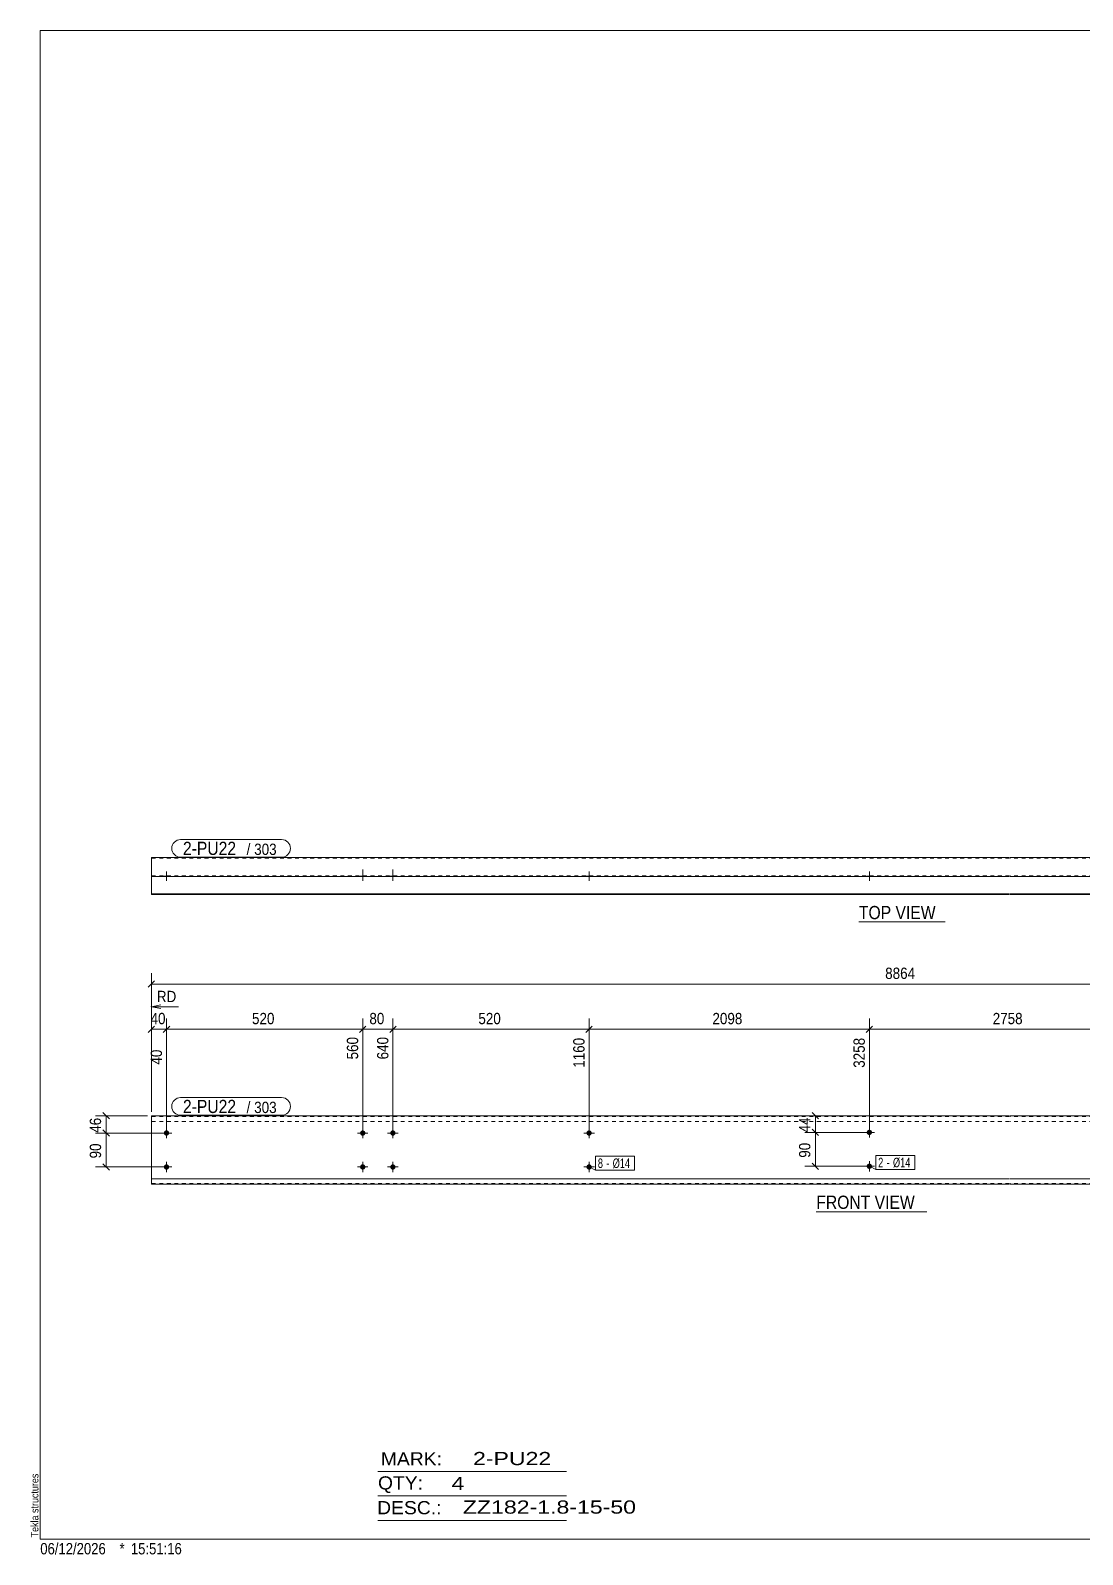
# Model space of a CAD drawing. Header units: millimetres. Extents: x 2 to 579, y 1 to 405.
# Drawn here: x 2.4 to 281.2, y 1 to 405 of the extents above; entities that cross this region are included whole.
import ezdxf

# ---------------------------------------------------------------- set-up
doc = ezdxf.new("R2010")
doc.units = ezdxf.units.MM
doc.linetypes.add('XKITLINE00', pattern=[0])
doc.linetypes.add('XKITLINE01', pattern=[4, 1, -1, 1, -1])
for name, color, linetype, lineweight in [('Bolt', 3, 'Continuous', 0), ('BoltMark', 7, 'Continuous', 0), ('Dimensions', 7, 'Continuous', 0), ('DrawingSheet', 5, 'Continuous', 0), ('OtherObjectType', 7, 'Continuous', 0), ('Part', 2, 'Continuous', 0), ('PartMark', 7, 'Continuous', 0)]:
    doc.layers.add(name, color=color, linetype=linetype, lineweight=lineweight)
doc.styles.add('ARIAL', font='ARIAL.TTF')
doc.styles.add('ARIAL_NARROW', font='ARIALN.TTF')

# ---------------------------------------------------------------- blocks, each defined once
blk = doc.blocks.new('*A2')
at = {"layer": 'Bolt'}
for points in [[(225.44, 112.85), (225.44, 112.81), (225.44, 112.78), (225.43, 112.74), (225.42, 112.71), (225.41, 112.68), (225.4, 112.64), (225.39, 112.61), (225.38, 112.58), (225.36, 112.55), (225.34, 112.52), (225.33, 112.49), (225.31, 112.46), (225.29, 112.44), (225.26, 112.41), (225.24, 112.38), (225.21, 112.36), (225.19, 112.34), (225.16, 112.32), (225.13, 112.3), (225.1, 112.28), (225.07, 112.26), (225.04, 112.25), (225.01, 112.23), (224.98, 112.22), (224.95, 112.21), (224.91, 112.2), (224.88, 112.19), (224.85, 112.19), (224.81, 112.18), (224.78, 112.18), (224.74, 112.18), (224.71, 112.18), (224.68, 112.18), (224.64, 112.19), (224.61, 112.19), (224.57, 112.2), (224.54, 112.21), (224.51, 112.22), (224.48, 112.23), (224.44, 112.25), (224.41, 112.26), (224.38, 112.28), (224.36, 112.3), (224.33, 112.32), (224.3, 112.34), (224.27, 112.36), (224.25, 112.38), (224.23, 112.41), (224.2, 112.44), (224.18, 112.46), (224.16, 112.49), (224.14, 112.52), (224.13, 112.55), (224.11, 112.58), (224.1, 112.61), (224.08, 112.64), (224.07, 112.68), (224.06, 112.71), (224.06, 112.74), (224.05, 112.78), (224.05, 112.81), (224.04, 112.85), (224.04, 112.88), (224.04, 112.91), (224.05, 112.95), (224.05, 112.98), (224.06, 113.02), (224.06, 113.05), (224.07, 113.08), (224.08, 113.12), (224.1, 113.15), (224.11, 113.18), (224.13, 113.21), (224.14, 113.24), (224.16, 113.27), (224.18, 113.3), (224.2, 113.32), (224.23, 113.35), (224.25, 113.37), (224.27, 113.4), (224.3, 113.42), (224.33, 113.44), (224.36, 113.46), (224.38, 113.48), (224.41, 113.5), (224.44, 113.51), (224.48, 113.53), (224.51, 113.54), (224.54, 113.55), (224.57, 113.56), (224.61, 113.57), (224.64, 113.57), (224.68, 113.58), (224.71, 113.58), (224.74, 113.58), (224.78, 113.58), (224.81, 113.58), (224.85, 113.57), (224.88, 113.57), (224.91, 113.56), (224.95, 113.55), (224.98, 113.54), (225.01, 113.53), (225.04, 113.51), (225.07, 113.5), (225.1, 113.48), (225.13, 113.46), (225.16, 113.44), (225.19, 113.42), (225.21, 113.4), (225.24, 113.37), (225.26, 113.35), (225.29, 113.32), (225.31, 113.3), (225.33, 113.27), (225.34, 113.24), (225.36, 113.21), (225.38, 113.18), (225.39, 113.15), (225.4, 113.12), (225.41, 113.08), (225.42, 113.05), (225.43, 113.02), (225.44, 112.98), (225.44, 112.95), (225.44, 112.91), (225.44, 112.88)], [(225.44, 103.85), (225.44, 103.81), (225.44, 103.78), (225.43, 103.74), (225.42, 103.71), (225.41, 103.68), (225.4, 103.64), (225.39, 103.61), (225.38, 103.58), (225.36, 103.55), (225.34, 103.52), (225.33, 103.49), (225.31, 103.46), (225.29, 103.44), (225.26, 103.41), (225.24, 103.38), (225.21, 103.36), (225.19, 103.34), (225.16, 103.32), (225.13, 103.3), (225.1, 103.28), (225.07, 103.26), (225.04, 103.25), (225.01, 103.23), (224.98, 103.22), (224.95, 103.21), (224.91, 103.2), (224.88, 103.19), (224.85, 103.19), (224.81, 103.18), (224.78, 103.18), (224.74, 103.18), (224.71, 103.18), (224.68, 103.18), (224.64, 103.19), (224.61, 103.19), (224.57, 103.2), (224.54, 103.21), (224.51, 103.22), (224.48, 103.23), (224.44, 103.25), (224.41, 103.26), (224.38, 103.28), (224.36, 103.3), (224.33, 103.32), (224.3, 103.34), (224.27, 103.36), (224.25, 103.38), (224.23, 103.41), (224.2, 103.44), (224.18, 103.46), (224.16, 103.49), (224.14, 103.52), (224.13, 103.55), (224.11, 103.58), (224.1, 103.61), (224.08, 103.64), (224.07, 103.68), (224.06, 103.71), (224.06, 103.74), (224.05, 103.78), (224.05, 103.81), (224.04, 103.85), (224.04, 103.88), (224.04, 103.91), (224.05, 103.95), (224.05, 103.98), (224.06, 104.02), (224.06, 104.05), (224.07, 104.08), (224.08, 104.12), (224.1, 104.15), (224.11, 104.18), (224.13, 104.21), (224.14, 104.24), (224.16, 104.27), (224.18, 104.3), (224.2, 104.32), (224.23, 104.35), (224.25, 104.37), (224.27, 104.4), (224.3, 104.42), (224.33, 104.44), (224.36, 104.46), (224.38, 104.48), (224.41, 104.5), (224.44, 104.51), (224.48, 104.53), (224.51, 104.54), (224.54, 104.55), (224.57, 104.56), (224.61, 104.57), (224.64, 104.57), (224.68, 104.58), (224.71, 104.58), (224.74, 104.58), (224.78, 104.58), (224.81, 104.58), (224.85, 104.57), (224.88, 104.57), (224.91, 104.56), (224.95, 104.55), (224.98, 104.54), (225.01, 104.53), (225.04, 104.51), (225.07, 104.5), (225.1, 104.48), (225.13, 104.46), (225.16, 104.44), (225.19, 104.42), (225.21, 104.4), (225.24, 104.37), (225.26, 104.35), (225.29, 104.32), (225.31, 104.3), (225.33, 104.27), (225.34, 104.24), (225.36, 104.21), (225.38, 104.18), (225.39, 104.15), (225.4, 104.12), (225.41, 104.08), (225.42, 104.05), (225.43, 104.02), (225.44, 103.98), (225.44, 103.95), (225.44, 103.91), (225.44, 103.88)]]:
    blk.add_hatch(color=3, dxfattribs=at).paths.add_polyline_path(points, flags=17)
at = {"layer": 'Bolt', "color": 3, "linetype": 'XKITLINE00', "lineweight": 0}
for p, q in [((224.74, 114.28), (224.74, 111.48)), ((223.34, 112.88), (226.14, 112.88)), ((224.74, 105.28), (224.74, 102.48)), ((223.34, 103.88), (226.14, 103.88))]:
    blk.add_line(p, q, dxfattribs=at)
blk = doc.blocks.new('*A4')
at = {"layer": 'Bolt'}
for points in [[(91.15, 112.67), (91.15, 112.63), (91.14, 112.6), (91.14, 112.56), (91.13, 112.53), (91.12, 112.5), (91.11, 112.46), (91.1, 112.43), (91.08, 112.4), (91.07, 112.37), (91.05, 112.34), (91.03, 112.31), (91.01, 112.28), (90.99, 112.26), (90.97, 112.23), (90.94, 112.2), (90.92, 112.18), (90.89, 112.16), (90.87, 112.14), (90.84, 112.12), (90.81, 112.1), (90.78, 112.08), (90.75, 112.07), (90.72, 112.05), (90.69, 112.04), (90.65, 112.03), (90.62, 112.02), (90.59, 112.01), (90.55, 112.01), (90.52, 112), (90.48, 112), (90.45, 112), (90.42, 112), (90.38, 112), (90.35, 112.01), (90.31, 112.01), (90.28, 112.02), (90.25, 112.03), (90.21, 112.04), (90.18, 112.05), (90.15, 112.07), (90.12, 112.08), (90.09, 112.1), (90.06, 112.12), (90.03, 112.14), (90.01, 112.16), (89.98, 112.18), (89.96, 112.2), (89.93, 112.23), (89.91, 112.26), (89.89, 112.28), (89.87, 112.31), (89.85, 112.34), (89.83, 112.37), (89.82, 112.4), (89.8, 112.43), (89.79, 112.46), (89.78, 112.5), (89.77, 112.53), (89.76, 112.56), (89.76, 112.6), (89.75, 112.63), (89.75, 112.67), (89.75, 112.7), (89.75, 112.73), (89.75, 112.77), (89.76, 112.8), (89.76, 112.84), (89.77, 112.87), (89.78, 112.9), (89.79, 112.94), (89.8, 112.97), (89.82, 113), (89.83, 113.03), (89.85, 113.06), (89.87, 113.09), (89.89, 113.12), (89.91, 113.14), (89.93, 113.17), (89.96, 113.19), (89.98, 113.22), (90.01, 113.24), (90.03, 113.26), (90.06, 113.28), (90.09, 113.3), (90.12, 113.32), (90.15, 113.33), (90.18, 113.35), (90.21, 113.36), (90.25, 113.37), (90.28, 113.38), (90.31, 113.39), (90.35, 113.39), (90.38, 113.4), (90.42, 113.4), (90.45, 113.4), (90.48, 113.4), (90.52, 113.4), (90.55, 113.39), (90.59, 113.39), (90.62, 113.38), (90.65, 113.37), (90.69, 113.36), (90.72, 113.35), (90.75, 113.33), (90.78, 113.32), (90.81, 113.3), (90.84, 113.28), (90.87, 113.26), (90.89, 113.24), (90.92, 113.22), (90.94, 113.19), (90.97, 113.17), (90.99, 113.14), (91.01, 113.12), (91.03, 113.09), (91.05, 113.06), (91.07, 113.03), (91.08, 113), (91.1, 112.97), (91.11, 112.94), (91.12, 112.9), (91.13, 112.87), (91.14, 112.84), (91.14, 112.8), (91.15, 112.77), (91.15, 112.73), (91.15, 112.7)], [(99.15, 112.67), (99.15, 112.63), (99.14, 112.6), (99.14, 112.56), (99.13, 112.53), (99.12, 112.5), (99.11, 112.46), (99.1, 112.43), (99.08, 112.4), (99.07, 112.37), (99.05, 112.34), (99.03, 112.31), (99.01, 112.28), (98.99, 112.26), (98.97, 112.23), (98.94, 112.2), (98.92, 112.18), (98.89, 112.16), (98.87, 112.14), (98.84, 112.12), (98.81, 112.1), (98.78, 112.08), (98.75, 112.07), (98.72, 112.05), (98.69, 112.04), (98.65, 112.03), (98.62, 112.02), (98.59, 112.01), (98.55, 112.01), (98.52, 112), (98.48, 112), (98.45, 112), (98.42, 112), (98.38, 112), (98.35, 112.01), (98.31, 112.01), (98.28, 112.02), (98.25, 112.03), (98.21, 112.04), (98.18, 112.05), (98.15, 112.07), (98.12, 112.08), (98.09, 112.1), (98.06, 112.12), (98.03, 112.14), (98.01, 112.16), (97.98, 112.18), (97.96, 112.2), (97.93, 112.23), (97.91, 112.26), (97.89, 112.28), (97.87, 112.31), (97.85, 112.34), (97.83, 112.37), (97.82, 112.4), (97.8, 112.43), (97.79, 112.46), (97.78, 112.5), (97.77, 112.53), (97.76, 112.56), (97.76, 112.6), (97.75, 112.63), (97.75, 112.67), (97.75, 112.7), (97.75, 112.73), (97.75, 112.77), (97.76, 112.8), (97.76, 112.84), (97.77, 112.87), (97.78, 112.9), (97.79, 112.94), (97.8, 112.97), (97.82, 113), (97.83, 113.03), (97.85, 113.06), (97.87, 113.09), (97.89, 113.12), (97.91, 113.14), (97.93, 113.17), (97.96, 113.19), (97.98, 113.22), (98.01, 113.24), (98.03, 113.26), (98.06, 113.28), (98.09, 113.3), (98.12, 113.32), (98.15, 113.33), (98.18, 113.35), (98.21, 113.36), (98.25, 113.37), (98.28, 113.38), (98.31, 113.39), (98.35, 113.39), (98.38, 113.4), (98.42, 113.4), (98.45, 113.4), (98.48, 113.4), (98.52, 113.4), (98.55, 113.39), (98.59, 113.39), (98.62, 113.38), (98.65, 113.37), (98.69, 113.36), (98.72, 113.35), (98.75, 113.33), (98.78, 113.32), (98.81, 113.3), (98.84, 113.28), (98.87, 113.26), (98.89, 113.24), (98.92, 113.22), (98.94, 113.19), (98.97, 113.17), (98.99, 113.14), (99.01, 113.12), (99.03, 113.09), (99.05, 113.06), (99.07, 113.03), (99.08, 113), (99.1, 112.97), (99.11, 112.94), (99.12, 112.9), (99.13, 112.87), (99.14, 112.84), (99.14, 112.8), (99.15, 112.77), (99.15, 112.73), (99.15, 112.7)], [(91.15, 103.67), (91.15, 103.63), (91.14, 103.6), (91.14, 103.56), (91.13, 103.53), (91.12, 103.5), (91.11, 103.46), (91.1, 103.43), (91.08, 103.4), (91.07, 103.37), (91.05, 103.34), (91.03, 103.31), (91.01, 103.28), (90.99, 103.26), (90.97, 103.23), (90.94, 103.2), (90.92, 103.18), (90.89, 103.16), (90.87, 103.14), (90.84, 103.12), (90.81, 103.1), (90.78, 103.08), (90.75, 103.07), (90.72, 103.05), (90.69, 103.04), (90.65, 103.03), (90.62, 103.02), (90.59, 103.01), (90.55, 103.01), (90.52, 103), (90.48, 103), (90.45, 103), (90.42, 103), (90.38, 103), (90.35, 103.01), (90.31, 103.01), (90.28, 103.02), (90.25, 103.03), (90.21, 103.04), (90.18, 103.05), (90.15, 103.07), (90.12, 103.08), (90.09, 103.1), (90.06, 103.12), (90.03, 103.14), (90.01, 103.16), (89.98, 103.18), (89.96, 103.2), (89.93, 103.23), (89.91, 103.26), (89.89, 103.28), (89.87, 103.31), (89.85, 103.34), (89.83, 103.37), (89.82, 103.4), (89.8, 103.43), (89.79, 103.46), (89.78, 103.5), (89.77, 103.53), (89.76, 103.56), (89.76, 103.6), (89.75, 103.63), (89.75, 103.67), (89.75, 103.7), (89.75, 103.73), (89.75, 103.77), (89.76, 103.8), (89.76, 103.84), (89.77, 103.87), (89.78, 103.9), (89.79, 103.94), (89.8, 103.97), (89.82, 104), (89.83, 104.03), (89.85, 104.06), (89.87, 104.09), (89.89, 104.12), (89.91, 104.14), (89.93, 104.17), (89.96, 104.19), (89.98, 104.22), (90.01, 104.24), (90.03, 104.26), (90.06, 104.28), (90.09, 104.3), (90.12, 104.32), (90.15, 104.33), (90.18, 104.35), (90.21, 104.36), (90.25, 104.37), (90.28, 104.38), (90.31, 104.39), (90.35, 104.39), (90.38, 104.4), (90.42, 104.4), (90.45, 104.4), (90.48, 104.4), (90.52, 104.4), (90.55, 104.39), (90.59, 104.39), (90.62, 104.38), (90.65, 104.37), (90.69, 104.36), (90.72, 104.35), (90.75, 104.33), (90.78, 104.32), (90.81, 104.3), (90.84, 104.28), (90.87, 104.26), (90.89, 104.24), (90.92, 104.22), (90.94, 104.19), (90.97, 104.17), (90.99, 104.14), (91.01, 104.12), (91.03, 104.09), (91.05, 104.06), (91.07, 104.03), (91.08, 104), (91.1, 103.97), (91.11, 103.94), (91.12, 103.9), (91.13, 103.87), (91.14, 103.84), (91.14, 103.8), (91.15, 103.77), (91.15, 103.73), (91.15, 103.7)], [(99.15, 103.67), (99.15, 103.63), (99.14, 103.6), (99.14, 103.56), (99.13, 103.53), (99.12, 103.5), (99.11, 103.46), (99.1, 103.43), (99.08, 103.4), (99.07, 103.37), (99.05, 103.34), (99.03, 103.31), (99.01, 103.28), (98.99, 103.26), (98.97, 103.23), (98.94, 103.2), (98.92, 103.18), (98.89, 103.16), (98.87, 103.14), (98.84, 103.12), (98.81, 103.1), (98.78, 103.08), (98.75, 103.07), (98.72, 103.05), (98.69, 103.04), (98.65, 103.03), (98.62, 103.02), (98.59, 103.01), (98.55, 103.01), (98.52, 103), (98.48, 103), (98.45, 103), (98.42, 103), (98.38, 103), (98.35, 103.01), (98.31, 103.01), (98.28, 103.02), (98.25, 103.03), (98.21, 103.04), (98.18, 103.05), (98.15, 103.07), (98.12, 103.08), (98.09, 103.1), (98.06, 103.12), (98.03, 103.14), (98.01, 103.16), (97.98, 103.18), (97.96, 103.2), (97.93, 103.23), (97.91, 103.26), (97.89, 103.28), (97.87, 103.31), (97.85, 103.34), (97.83, 103.37), (97.82, 103.4), (97.8, 103.43), (97.79, 103.46), (97.78, 103.5), (97.77, 103.53), (97.76, 103.56), (97.76, 103.6), (97.75, 103.63), (97.75, 103.67), (97.75, 103.7), (97.75, 103.73), (97.75, 103.77), (97.76, 103.8), (97.76, 103.84), (97.77, 103.87), (97.78, 103.9), (97.79, 103.94), (97.8, 103.97), (97.82, 104), (97.83, 104.03), (97.85, 104.06), (97.87, 104.09), (97.89, 104.12), (97.91, 104.14), (97.93, 104.17), (97.96, 104.19), (97.98, 104.22), (98.01, 104.24), (98.03, 104.26), (98.06, 104.28), (98.09, 104.3), (98.12, 104.32), (98.15, 104.33), (98.18, 104.35), (98.21, 104.36), (98.25, 104.37), (98.28, 104.38), (98.31, 104.39), (98.35, 104.39), (98.38, 104.4), (98.42, 104.4), (98.45, 104.4), (98.48, 104.4), (98.52, 104.4), (98.55, 104.39), (98.59, 104.39), (98.62, 104.38), (98.65, 104.37), (98.69, 104.36), (98.72, 104.35), (98.75, 104.33), (98.78, 104.32), (98.81, 104.3), (98.84, 104.28), (98.87, 104.26), (98.89, 104.24), (98.92, 104.22), (98.94, 104.19), (98.97, 104.17), (98.99, 104.14), (99.01, 104.12), (99.03, 104.09), (99.05, 104.06), (99.07, 104.03), (99.08, 104), (99.1, 103.97), (99.11, 103.94), (99.12, 103.9), (99.13, 103.87), (99.14, 103.84), (99.14, 103.8), (99.15, 103.77), (99.15, 103.73), (99.15, 103.7)]]:
    blk.add_hatch(color=3, dxfattribs=at).paths.add_polyline_path(points, flags=17)
at = {"layer": 'Bolt', "color": 3, "linetype": 'XKITLINE00', "lineweight": 0}
for p, q in [((90.45, 114.1), (90.45, 111.3)), ((98.45, 114.1), (98.45, 111.3)), ((89.05, 112.7), (91.85, 112.7)), ((97.05, 112.7), (99.85, 112.7)), ((90.45, 105.1), (90.45, 102.3)), ((98.45, 105.1), (98.45, 102.3)), ((89.05, 103.7), (91.85, 103.7)), ((97.05, 103.7), (99.85, 103.7))]:
    blk.add_line(p, q, dxfattribs=at)
blk = doc.blocks.new('*A6')
at = {"layer": 'Bolt'}
for points in [[(39.15, 112.67), (39.15, 112.63), (39.14, 112.6), (39.14, 112.56), (39.13, 112.53), (39.12, 112.5), (39.11, 112.46), (39.1, 112.43), (39.08, 112.4), (39.07, 112.37), (39.05, 112.34), (39.03, 112.31), (39.01, 112.28), (38.99, 112.26), (38.97, 112.23), (38.94, 112.2), (38.92, 112.18), (38.89, 112.16), (38.87, 112.14), (38.84, 112.12), (38.81, 112.1), (38.78, 112.08), (38.75, 112.07), (38.72, 112.05), (38.69, 112.04), (38.65, 112.03), (38.62, 112.02), (38.59, 112.01), (38.55, 112.01), (38.52, 112), (38.48, 112), (38.45, 112), (38.42, 112), (38.38, 112), (38.35, 112.01), (38.31, 112.01), (38.28, 112.02), (38.25, 112.03), (38.21, 112.04), (38.18, 112.05), (38.15, 112.07), (38.12, 112.08), (38.09, 112.1), (38.06, 112.12), (38.03, 112.14), (38.01, 112.16), (37.98, 112.18), (37.96, 112.2), (37.93, 112.23), (37.91, 112.26), (37.89, 112.28), (37.87, 112.31), (37.85, 112.34), (37.83, 112.37), (37.82, 112.4), (37.8, 112.43), (37.79, 112.46), (37.78, 112.5), (37.77, 112.53), (37.76, 112.56), (37.76, 112.6), (37.75, 112.63), (37.75, 112.67), (37.75, 112.7), (37.75, 112.73), (37.75, 112.77), (37.76, 112.8), (37.76, 112.84), (37.77, 112.87), (37.78, 112.9), (37.79, 112.94), (37.8, 112.97), (37.82, 113), (37.83, 113.03), (37.85, 113.06), (37.87, 113.09), (37.89, 113.12), (37.91, 113.14), (37.93, 113.17), (37.96, 113.19), (37.98, 113.22), (38.01, 113.24), (38.03, 113.26), (38.06, 113.28), (38.09, 113.3), (38.12, 113.32), (38.15, 113.33), (38.18, 113.35), (38.21, 113.36), (38.25, 113.37), (38.28, 113.38), (38.31, 113.39), (38.35, 113.39), (38.38, 113.4), (38.42, 113.4), (38.45, 113.4), (38.48, 113.4), (38.52, 113.4), (38.55, 113.39), (38.59, 113.39), (38.62, 113.38), (38.65, 113.37), (38.69, 113.36), (38.72, 113.35), (38.75, 113.33), (38.78, 113.32), (38.81, 113.3), (38.84, 113.28), (38.87, 113.26), (38.89, 113.24), (38.92, 113.22), (38.94, 113.19), (38.97, 113.17), (38.99, 113.14), (39.01, 113.12), (39.03, 113.09), (39.05, 113.06), (39.07, 113.03), (39.08, 113), (39.1, 112.97), (39.11, 112.94), (39.12, 112.9), (39.13, 112.87), (39.14, 112.84), (39.14, 112.8), (39.15, 112.77), (39.15, 112.73), (39.15, 112.7)], [(151.15, 112.67), (151.15, 112.63), (151.14, 112.6), (151.14, 112.56), (151.13, 112.53), (151.12, 112.5), (151.11, 112.46), (151.1, 112.43), (151.08, 112.4), (151.07, 112.37), (151.05, 112.34), (151.03, 112.31), (151.01, 112.28), (150.99, 112.26), (150.97, 112.23), (150.94, 112.2), (150.92, 112.18), (150.89, 112.16), (150.87, 112.14), (150.84, 112.12), (150.81, 112.1), (150.78, 112.08), (150.75, 112.07), (150.72, 112.05), (150.69, 112.04), (150.65, 112.03), (150.62, 112.02), (150.59, 112.01), (150.55, 112.01), (150.52, 112), (150.48, 112), (150.45, 112), (150.42, 112), (150.38, 112), (150.35, 112.01), (150.31, 112.01), (150.28, 112.02), (150.25, 112.03), (150.21, 112.04), (150.18, 112.05), (150.15, 112.07), (150.12, 112.08), (150.09, 112.1), (150.06, 112.12), (150.03, 112.14), (150.01, 112.16), (149.98, 112.18), (149.96, 112.2), (149.93, 112.23), (149.91, 112.26), (149.89, 112.28), (149.87, 112.31), (149.85, 112.34), (149.83, 112.37), (149.82, 112.4), (149.8, 112.43), (149.79, 112.46), (149.78, 112.5), (149.77, 112.53), (149.76, 112.56), (149.76, 112.6), (149.75, 112.63), (149.75, 112.67), (149.75, 112.7), (149.75, 112.73), (149.75, 112.77), (149.76, 112.8), (149.76, 112.84), (149.77, 112.87), (149.78, 112.9), (149.79, 112.94), (149.8, 112.97), (149.82, 113), (149.83, 113.03), (149.85, 113.06), (149.87, 113.09), (149.89, 113.12), (149.91, 113.14), (149.93, 113.17), (149.96, 113.19), (149.98, 113.22), (150.01, 113.24), (150.03, 113.26), (150.06, 113.28), (150.09, 113.3), (150.12, 113.32), (150.15, 113.33), (150.18, 113.35), (150.21, 113.36), (150.25, 113.37), (150.28, 113.38), (150.31, 113.39), (150.35, 113.39), (150.38, 113.4), (150.42, 113.4), (150.45, 113.4), (150.48, 113.4), (150.52, 113.4), (150.55, 113.39), (150.59, 113.39), (150.62, 113.38), (150.65, 113.37), (150.69, 113.36), (150.72, 113.35), (150.75, 113.33), (150.78, 113.32), (150.81, 113.3), (150.84, 113.28), (150.87, 113.26), (150.89, 113.24), (150.92, 113.22), (150.94, 113.19), (150.97, 113.17), (150.99, 113.14), (151.01, 113.12), (151.03, 113.09), (151.05, 113.06), (151.07, 113.03), (151.08, 113), (151.1, 112.97), (151.11, 112.94), (151.12, 112.9), (151.13, 112.87), (151.14, 112.84), (151.14, 112.8), (151.15, 112.77), (151.15, 112.73), (151.15, 112.7)], [(39.15, 103.67), (39.15, 103.63), (39.14, 103.6), (39.14, 103.56), (39.13, 103.53), (39.12, 103.5), (39.11, 103.46), (39.1, 103.43), (39.08, 103.4), (39.07, 103.37), (39.05, 103.34), (39.03, 103.31), (39.01, 103.28), (38.99, 103.26), (38.97, 103.23), (38.94, 103.2), (38.92, 103.18), (38.89, 103.16), (38.87, 103.14), (38.84, 103.12), (38.81, 103.1), (38.78, 103.08), (38.75, 103.07), (38.72, 103.05), (38.69, 103.04), (38.65, 103.03), (38.62, 103.02), (38.59, 103.01), (38.55, 103.01), (38.52, 103), (38.48, 103), (38.45, 103), (38.42, 103), (38.38, 103), (38.35, 103.01), (38.31, 103.01), (38.28, 103.02), (38.25, 103.03), (38.21, 103.04), (38.18, 103.05), (38.15, 103.07), (38.12, 103.08), (38.09, 103.1), (38.06, 103.12), (38.03, 103.14), (38.01, 103.16), (37.98, 103.18), (37.96, 103.2), (37.93, 103.23), (37.91, 103.26), (37.89, 103.28), (37.87, 103.31), (37.85, 103.34), (37.83, 103.37), (37.82, 103.4), (37.8, 103.43), (37.79, 103.46), (37.78, 103.5), (37.77, 103.53), (37.76, 103.56), (37.76, 103.6), (37.75, 103.63), (37.75, 103.67), (37.75, 103.7), (37.75, 103.73), (37.75, 103.77), (37.76, 103.8), (37.76, 103.84), (37.77, 103.87), (37.78, 103.9), (37.79, 103.94), (37.8, 103.97), (37.82, 104), (37.83, 104.03), (37.85, 104.06), (37.87, 104.09), (37.89, 104.12), (37.91, 104.14), (37.93, 104.17), (37.96, 104.19), (37.98, 104.22), (38.01, 104.24), (38.03, 104.26), (38.06, 104.28), (38.09, 104.3), (38.12, 104.32), (38.15, 104.33), (38.18, 104.35), (38.21, 104.36), (38.25, 104.37), (38.28, 104.38), (38.31, 104.39), (38.35, 104.39), (38.38, 104.4), (38.42, 104.4), (38.45, 104.4), (38.48, 104.4), (38.52, 104.4), (38.55, 104.39), (38.59, 104.39), (38.62, 104.38), (38.65, 104.37), (38.69, 104.36), (38.72, 104.35), (38.75, 104.33), (38.78, 104.32), (38.81, 104.3), (38.84, 104.28), (38.87, 104.26), (38.89, 104.24), (38.92, 104.22), (38.94, 104.19), (38.97, 104.17), (38.99, 104.14), (39.01, 104.12), (39.03, 104.09), (39.05, 104.06), (39.07, 104.03), (39.08, 104), (39.1, 103.97), (39.11, 103.94), (39.12, 103.9), (39.13, 103.87), (39.14, 103.84), (39.14, 103.8), (39.15, 103.77), (39.15, 103.73), (39.15, 103.7)], [(151.15, 103.67), (151.15, 103.63), (151.14, 103.6), (151.14, 103.56), (151.13, 103.53), (151.12, 103.5), (151.11, 103.46), (151.1, 103.43), (151.08, 103.4), (151.07, 103.37), (151.05, 103.34), (151.03, 103.31), (151.01, 103.28), (150.99, 103.26), (150.97, 103.23), (150.94, 103.2), (150.92, 103.18), (150.89, 103.16), (150.87, 103.14), (150.84, 103.12), (150.81, 103.1), (150.78, 103.08), (150.75, 103.07), (150.72, 103.05), (150.69, 103.04), (150.65, 103.03), (150.62, 103.02), (150.59, 103.01), (150.55, 103.01), (150.52, 103), (150.48, 103), (150.45, 103), (150.42, 103), (150.38, 103), (150.35, 103.01), (150.31, 103.01), (150.28, 103.02), (150.25, 103.03), (150.21, 103.04), (150.18, 103.05), (150.15, 103.07), (150.12, 103.08), (150.09, 103.1), (150.06, 103.12), (150.03, 103.14), (150.01, 103.16), (149.98, 103.18), (149.96, 103.2), (149.93, 103.23), (149.91, 103.26), (149.89, 103.28), (149.87, 103.31), (149.85, 103.34), (149.83, 103.37), (149.82, 103.4), (149.8, 103.43), (149.79, 103.46), (149.78, 103.5), (149.77, 103.53), (149.76, 103.56), (149.76, 103.6), (149.75, 103.63), (149.75, 103.67), (149.75, 103.7), (149.75, 103.73), (149.75, 103.77), (149.76, 103.8), (149.76, 103.84), (149.77, 103.87), (149.78, 103.9), (149.79, 103.94), (149.8, 103.97), (149.82, 104), (149.83, 104.03), (149.85, 104.06), (149.87, 104.09), (149.89, 104.12), (149.91, 104.14), (149.93, 104.17), (149.96, 104.19), (149.98, 104.22), (150.01, 104.24), (150.03, 104.26), (150.06, 104.28), (150.09, 104.3), (150.12, 104.32), (150.15, 104.33), (150.18, 104.35), (150.21, 104.36), (150.25, 104.37), (150.28, 104.38), (150.31, 104.39), (150.35, 104.39), (150.38, 104.4), (150.42, 104.4), (150.45, 104.4), (150.48, 104.4), (150.52, 104.4), (150.55, 104.39), (150.59, 104.39), (150.62, 104.38), (150.65, 104.37), (150.69, 104.36), (150.72, 104.35), (150.75, 104.33), (150.78, 104.32), (150.81, 104.3), (150.84, 104.28), (150.87, 104.26), (150.89, 104.24), (150.92, 104.22), (150.94, 104.19), (150.97, 104.17), (150.99, 104.14), (151.01, 104.12), (151.03, 104.09), (151.05, 104.06), (151.07, 104.03), (151.08, 104), (151.1, 103.97), (151.11, 103.94), (151.12, 103.9), (151.13, 103.87), (151.14, 103.84), (151.14, 103.8), (151.15, 103.77), (151.15, 103.73), (151.15, 103.7)]]:
    blk.add_hatch(color=3, dxfattribs=at).paths.add_polyline_path(points, flags=17)
at = {"layer": 'Bolt', "color": 3, "linetype": 'XKITLINE00', "lineweight": 0}
for p, q in [((38.45, 114.1), (38.45, 111.3)), ((150.45, 114.1), (150.45, 111.3)), ((37.05, 112.7), (39.85, 112.7)), ((149.05, 112.7), (151.85, 112.7)), ((38.45, 105.1), (38.45, 102.3)), ((150.45, 105.1), (150.45, 102.3)), ((37.05, 103.7), (39.85, 103.7)), ((149.05, 103.7), (151.85, 103.7))]:
    blk.add_line(p, q, dxfattribs=at)
blk = doc.blocks.new('*A7')
at = {"layer": 'Part'}
blk.add_hatch(color=2, dxfattribs=at).paths.add_polyline_path([(401.53, 118.7), (403.13, 118.7), (402.33, 117.3)], flags=17)
at = {"layer": 'Part', "color": 2, "linetype": 'XKITLINE00', "lineweight": 0}
for p, q in [((34.45, 99.1), (34.45, 117.3)), ((187.55, 117.3), (34.45, 117.3)), ((261.84, 117.3), (187.65, 117.3)), ((336.13, 117.3), (261.94, 117.3)), ((432.33, 117.3), (336.23, 117.3)), ((402.33, 117.3), (401.53, 118.7)), ((401.53, 118.7), (403.13, 118.7)), ((403.13, 118.7), (402.33, 117.3)), ((432.33, 117.3), (432.33, 99.1)), ((187.55, 100.6), (34.45, 100.6)), ((187.55, 99.1), (34.45, 99.1)), ((261.84, 100.6), (187.65, 100.6)), ((261.84, 99.1), (187.65, 99.1)), ((336.13, 100.6), (261.94, 100.6)), ((336.13, 99.1), (261.94, 99.1)), ((432.33, 100.6), (336.23, 100.6)), ((432.33, 99.1), (336.23, 99.1))]:
    blk.add_line(p, q, dxfattribs=at)
at = {"layer": 'Part', "color": 7, "linetype": 'XKITLINE01', "lineweight": 0}
for p, q in [((187.55, 117.12), (34.45, 117.12)), ((187.55, 115.8), (34.45, 115.8)), ((261.84, 117.12), (187.65, 117.12)), ((261.84, 115.8), (187.65, 115.8)), ((336.13, 117.12), (261.94, 117.12)), ((336.13, 115.8), (261.94, 115.8)), ((432.33, 117.12), (336.23, 117.12)), ((432.33, 115.8), (336.23, 115.8)), ((187.55, 99.28), (34.45, 99.28)), ((261.84, 99.28), (187.65, 99.28)), ((336.13, 99.28), (261.94, 99.28)), ((432.33, 99.28), (336.23, 99.28))]:
    blk.add_line(p, q, dxfattribs=at)
at = {"layer": 'Part', "color": 2, "linetype": 'XKITLINE00', "lineweight": 0}
blk.add_circle((402.33, 118.2), 1, dxfattribs=at)
blk = doc.blocks.new('*A9')
at = {"layer": 'Bolt'}
blk.add_hatch(color=3, dxfattribs=at).paths.add_polyline_path([(224.04, 180.72), (224.04, 180.9), (225.44, 180.9), (225.44, 180.72)], flags=17)
blk.add_hatch(color=3, dxfattribs=at).paths.add_polyline_path([(224.04, 180.72), (224.04, 180.9), (225.44, 180.9), (225.44, 180.72)], flags=17)
at = {"layer": 'Bolt', "color": 3, "linetype": 'XKITLINE00', "lineweight": 0}
for p, q in [((224.74, 179.56), (224.74, 182.06)), ((224.74, 179.56), (224.74, 182.06)), ((224.04, 180.72), (224.04, 180.9)), ((224.04, 180.72), (224.04, 180.9)), ((225.44, 180.72), (225.44, 180.9)), ((225.44, 180.72), (225.44, 180.9))]:
    blk.add_line(p, q, dxfattribs=at)
blk = doc.blocks.new('*A11')
at = {"layer": 'Bolt'}
for points in [[(89.75, 180.72), (89.75, 180.9), (91.15, 180.9), (91.15, 180.72)], [(89.75, 180.72), (89.75, 180.9), (91.15, 180.9), (91.15, 180.72)], [(97.75, 180.72), (97.75, 180.9), (99.15, 180.9), (99.15, 180.72)], [(97.75, 180.72), (97.75, 180.9), (99.15, 180.9), (99.15, 180.72)]]:
    blk.add_hatch(color=3, dxfattribs=at).paths.add_polyline_path(points, flags=17)
at = {"layer": 'Bolt', "color": 3, "linetype": 'XKITLINE00', "lineweight": 0}
for p, q in [((90.45, 179.56), (90.45, 182.56)), ((90.45, 179.56), (90.45, 182.56)), ((98.45, 179.56), (98.45, 182.56)), ((98.45, 179.56), (98.45, 182.56)), ((89.75, 180.72), (89.75, 180.9)), ((89.75, 180.72), (89.75, 180.9)), ((91.15, 180.72), (91.15, 180.9)), ((91.15, 180.72), (91.15, 180.9)), ((97.75, 180.72), (97.75, 180.9)), ((97.75, 180.72), (97.75, 180.9)), ((99.15, 180.72), (99.15, 180.9)), ((99.15, 180.72), (99.15, 180.9))]:
    blk.add_line(p, q, dxfattribs=at)
blk = doc.blocks.new('*A13')
at = {"layer": 'Bolt'}
for points in [[(37.75, 180.72), (37.75, 180.9), (39.15, 180.9), (39.15, 180.72)], [(37.75, 180.72), (37.75, 180.9), (39.15, 180.9), (39.15, 180.72)], [(149.75, 180.72), (149.75, 180.9), (151.15, 180.9), (151.15, 180.72)], [(149.75, 180.72), (149.75, 180.9), (151.15, 180.9), (151.15, 180.72)]]:
    blk.add_hatch(color=3, dxfattribs=at).paths.add_polyline_path(points, flags=17)
at = {"layer": 'Bolt', "color": 3, "linetype": 'XKITLINE00', "lineweight": 0}
for p, q in [((38.45, 179.56), (38.45, 182.06)), ((38.45, 179.56), (38.45, 182.06)), ((150.45, 179.56), (150.45, 182.06)), ((150.45, 179.56), (150.45, 182.06)), ((37.75, 180.72), (37.75, 180.9)), ((37.75, 180.72), (37.75, 180.9)), ((39.15, 180.72), (39.15, 180.9)), ((39.15, 180.72), (39.15, 180.9)), ((149.75, 180.72), (149.75, 180.9)), ((149.75, 180.72), (149.75, 180.9)), ((151.15, 180.72), (151.15, 180.9)), ((151.15, 180.72), (151.15, 180.9))]:
    blk.add_line(p, q, dxfattribs=at)
blk = doc.blocks.new('*A14')
at = {"layer": 'Part'}
blk.add_hatch(color=2, dxfattribs=at).paths.add_polyline_path([(401.53, 182.21), (403.13, 182.21), (402.33, 180.81)], flags=17)
at = {"layer": 'Part', "color": 2, "linetype": 'XKITLINE00', "lineweight": 0}
for p, q in [((34.45, 185.72), (34.45, 175.9)), ((187.55, 185.72), (34.45, 185.72)), ((261.84, 185.72), (187.65, 185.72)), ((336.13, 185.72), (261.94, 185.72)), ((432.33, 185.72), (336.23, 185.72)), ((402.33, 180.81), (401.53, 182.21)), ((401.53, 182.21), (403.13, 182.21)), ((403.13, 182.21), (402.33, 180.81)), ((432.33, 185.72), (432.33, 175.9)), ((187.55, 180.72), (34.45, 180.72)), ((261.84, 180.72), (187.65, 180.72)), ((336.13, 180.72), (261.94, 180.72)), ((432.33, 180.72), (336.23, 180.72)), ((187.55, 176.08), (34.45, 176.08)), ((34.45, 175.9), (187.55, 175.9)), ((261.84, 176.08), (187.65, 176.08)), ((187.65, 175.9), (261.84, 175.9)), ((336.13, 176.08), (261.94, 176.08)), ((261.94, 175.9), (336.13, 175.9)), ((432.33, 176.08), (336.23, 176.08)), ((336.23, 175.9), (432.33, 175.9))]:
    blk.add_line(p, q, dxfattribs=at)
at = {"layer": 'Part', "color": 7, "linetype": 'XKITLINE01', "lineweight": 0}
for p, q in [((187.55, 185.54), (34.45, 185.54)), ((261.84, 185.54), (187.65, 185.54)), ((336.13, 185.54), (261.94, 185.54)), ((432.33, 185.54), (336.23, 185.54)), ((187.55, 180.9), (34.45, 180.9)), ((261.84, 180.9), (187.65, 180.9)), ((336.13, 180.9), (261.94, 180.9)), ((432.33, 180.9), (336.23, 180.9))]:
    blk.add_line(p, q, dxfattribs=at)
at = {"layer": 'Part', "color": 2, "linetype": 'XKITLINE00', "lineweight": 0}
blk.add_circle((402.33, 181.71), 1, dxfattribs=at)
blk = doc.blocks.new('*A15')
at = {"layer": 'DrawingSheet', "color": 5, "linetype": 'XKITLINE00', "lineweight": 0}
for p, q in [((579, 405), (5, 405)), ((5, 405), (5, 5)), ((579, 5), (579, 405)), ((5, 5), (579, 5))]:
    blk.add_line(p, q, dxfattribs=at)
at = {"layer": 'DrawingSheet', "color": 5, "style": 'ARIAL', "width": 0.85}
blk.add_text('Tekla structures', height=2, rotation=90, dxfattribs=at).set_placement((4.5, 5.5))
blk = doc.blocks.new('*A19')
at = {"layer": 'OtherObjectType', "color": 6, "linetype": 'XKITLINE00', "lineweight": 0}
for p, q in [((94.5, 23), (144.5, 23)), ((94.5, 16.5), (144.5, 16.5)), ((94.5, 10), (144.5, 10))]:
    blk.add_line(p, q, dxfattribs=at)
at = {"layer": 'OtherObjectType', "color": 6, "style": 'ARIAL_NARROW'}
for s, width, p in [('MARK:', 1.275, (95.27, 24.58)), ('2-PU22', 1.525501, (119.69, 24.65)), ('QTY:', 1.275, (94.5, 18.19)), ('4', 1.525501, (113.99, 18.05)), ('DESC.:', 1.275, (94.29, 11.63)), ('ZZ182-1.8-15-50', 1.525501, (117, 11.79))]:
    blk.add_text(s, height=3.5, dxfattribs=dict(at, width=width)).set_placement(p)
blk = doc.blocks.new('*A22')
at = {"layer": 'OtherObjectType', "color": 7, "style": 'ARIAL_NARROW', "width": 1.008832}
for s, p in [('06/12/2026', (4.99, 1)), ('15:51:16', (29, 1)), ('*', (26, 1))]:
    blk.add_text(s, height=3, dxfattribs=at).set_placement(p)
blk = doc.blocks.new('*A23')
at = {"layer": 'Dimensions', "color": 7, "linetype": 'XKITLINE00', "lineweight": 0}
for p, q in [((21.6, 113.55), (23.3, 111.85)), ((37.45, 112.7), (19.6, 112.7)), ((22.45, 103.7), (22.45, 112.7)), ((37.45, 103.7), (19.6, 103.7)), ((21.6, 104.55), (23.3, 102.85))]:
    blk.add_line(p, q, dxfattribs=at)
at = {"layer": 'Dimensions', "color": 3}
for p in [(22.45, 112.7), (22.45, 103.7)]:
    blk.add_point(p, dxfattribs=at)
at = {"layer": 'Dimensions', "color": 3, "style": 'ARIAL', "width": 0.85}
blk.add_text('90', height=3, rotation=90.0002, dxfattribs=at).set_placement((21.1, 105.97))
blk = doc.blocks.new('*A24')
at = {"layer": 'Dimensions', "color": 7, "linetype": 'XKITLINE00', "lineweight": 0}
for p, q in [((33.45, 117.3), (19.6, 117.3)), ((21.6, 118.15), (23.3, 116.45)), ((22.45, 112.7), (22.45, 117.3)), ((21.6, 113.55), (23.3, 111.85)), ((37.45, 112.7), (19.6, 112.7))]:
    blk.add_line(p, q, dxfattribs=at)
at = {"layer": 'Dimensions', "color": 3}
for p in [(22.45, 117.3), (22.45, 112.7)]:
    blk.add_point(p, dxfattribs=at)
at = {"layer": 'Dimensions', "color": 3, "style": 'ARIAL', "width": 0.85}
blk.add_text('46', height=3, rotation=90.0002, dxfattribs=at).set_placement((21.1, 112.77))
blk = doc.blocks.new('*A25')
at = {"layer": 'Dimensions', "color": 7, "linetype": 'XKITLINE00', "lineweight": 0}
for p, q in [((209.6, 113.73), (211.3, 112.03)), ((223.74, 112.88), (207.6, 112.88)), ((210.45, 103.88), (210.45, 112.88)), ((223.74, 103.88), (207.6, 103.88)), ((209.6, 104.73), (211.3, 103.03))]:
    blk.add_line(p, q, dxfattribs=at)
at = {"layer": 'Dimensions', "color": 3}
for p in [(210.45, 112.88), (210.45, 103.88)]:
    blk.add_point(p, dxfattribs=at)
at = {"layer": 'Dimensions', "color": 3, "style": 'ARIAL', "width": 0.85}
blk.add_text('90', height=3, rotation=90.0002, dxfattribs=at).set_placement((209.1, 106.15))
blk = doc.blocks.new('*A26')
at = {"layer": 'Dimensions', "color": 7, "linetype": 'XKITLINE00', "lineweight": 0}
for p, q in [((223.74, 117.3), (207.6, 117.3)), ((209.6, 118.15), (211.3, 116.45)), ((210.45, 112.88), (210.45, 117.3)), ((209.6, 113.73), (211.3, 112.03)), ((223.74, 112.88), (207.6, 112.88))]:
    blk.add_line(p, q, dxfattribs=at)
at = {"layer": 'Dimensions', "color": 3}
for p in [(210.45, 117.3), (210.45, 112.88)]:
    blk.add_point(p, dxfattribs=at)
at = {"layer": 'Dimensions', "color": 3, "style": 'ARIAL', "width": 0.85}
blk.add_text('44', height=3, rotation=90.0002, dxfattribs=at).set_placement((209.1, 112.86))
blk = doc.blocks.new('*A31')
at = {"layer": 'Dimensions', "color": 7, "linetype": 'XKITLINE00', "lineweight": 0}
for p, q in [((34.45, 118.3), (34.45, 155.05)), ((432.33, 118.3), (432.33, 155.05)), ((35.3, 153.05), (33.6, 151.35)), ((34.45, 152.2), (432.33, 152.2)), ((433.18, 153.05), (431.48, 151.35))]:
    blk.add_line(p, q, dxfattribs=at)
at = {"layer": 'Dimensions', "color": 3}
for p in [(34.45, 152.2), (432.33, 152.2)]:
    blk.add_point(p, dxfattribs=at)
at = {"layer": 'Dimensions', "color": 3, "style": 'ARIAL', "width": 0.85}
blk.add_text('8864', height=3, dxfattribs=at).set_placement((228.94, 153.55))
blk = doc.blocks.new('*A32')
at = {"layer": 'Dimensions', "color": 7, "linetype": 'XKITLINE00', "lineweight": 0}
for p, q in [((34.45, 118.3), (34.45, 150.7)), ((36.95, 146.7), (34.45, 146.2)), ((36.95, 145.7), (34.45, 146.2)), ((41.67, 146.2), (34.45, 146.2)), ((34.45, 118.3), (34.45, 143.05)), ((38.45, 113.7), (38.45, 143.05)), ((35.3, 141.05), (33.6, 139.35)), ((34.45, 140.2), (38.45, 140.2)), ((39.3, 141.05), (37.6, 139.35))]:
    blk.add_line(p, q, dxfattribs=at)
at = {"layer": 'Dimensions', "color": 7}
blk.add_point((34.45, 146.2), dxfattribs=at)
at = {"layer": 'Dimensions', "color": 3}
for p in [(34.45, 140.2), (38.45, 140.2)]:
    blk.add_point(p, dxfattribs=at)
at = {"layer": 'Dimensions', "color": 3, "style": 'ARIAL', "width": 0.85}
for s, p in [('RD', (35.89, 147.4)), ('40', (34.22, 141.55))]:
    blk.add_text(s, height=3, dxfattribs=at).set_placement(p)
blk.add_text('40', height=3, rotation=90.0002, dxfattribs=at).set_placement((37.25, 130.85))
blk = doc.blocks.new('*A33')
at = {"layer": 'Dimensions', "color": 7, "linetype": 'XKITLINE00', "lineweight": 0}
for p, q in [((38.45, 113.7), (38.45, 143.05)), ((90.45, 113.7), (90.45, 143.05)), ((39.3, 141.05), (37.6, 139.35)), ((38.45, 140.2), (90.45, 140.2)), ((91.3, 141.05), (89.6, 139.35))]:
    blk.add_line(p, q, dxfattribs=at)
at = {"layer": 'Dimensions', "color": 3}
for p in [(38.45, 140.2), (90.45, 140.2)]:
    blk.add_point(p, dxfattribs=at)
at = {"layer": 'Dimensions', "color": 3, "style": 'ARIAL', "width": 0.85}
blk.add_text('520', height=3, dxfattribs=at).set_placement((61.11, 141.55))
blk.add_text('560', height=3, rotation=90.0002, dxfattribs=at).set_placement((89.25, 132.22))
blk = doc.blocks.new('*A34')
at = {"layer": 'Dimensions', "color": 7, "linetype": 'XKITLINE00', "lineweight": 0}
for p, q in [((90.45, 113.7), (90.45, 143.05)), ((98.45, 113.7), (98.45, 143.05)), ((91.3, 141.05), (89.6, 139.35)), ((90.45, 140.2), (98.45, 140.2)), ((99.3, 141.05), (97.6, 139.35))]:
    blk.add_line(p, q, dxfattribs=at)
at = {"layer": 'Dimensions', "color": 3}
for p in [(90.45, 140.2), (98.45, 140.2)]:
    blk.add_point(p, dxfattribs=at)
at = {"layer": 'Dimensions', "color": 3, "style": 'ARIAL', "width": 0.85}
blk.add_text('80', height=3, dxfattribs=at).set_placement((92.22, 141.55))
blk.add_text('640', height=3, rotation=90.0002, dxfattribs=at).set_placement((97.25, 132.22))
blk = doc.blocks.new('*A35')
at = {"layer": 'Dimensions', "color": 7, "linetype": 'XKITLINE00', "lineweight": 0}
for p, q in [((98.45, 113.7), (98.45, 143.05)), ((150.45, 113.7), (150.45, 143.05)), ((99.3, 141.05), (97.6, 139.35)), ((98.45, 140.2), (150.45, 140.2)), ((151.3, 141.05), (149.6, 139.35))]:
    blk.add_line(p, q, dxfattribs=at)
at = {"layer": 'Dimensions', "color": 3}
for p in [(98.45, 140.2), (150.45, 140.2)]:
    blk.add_point(p, dxfattribs=at)
at = {"layer": 'Dimensions', "color": 3, "style": 'ARIAL', "width": 0.85}
blk.add_text('520', height=3, dxfattribs=at).set_placement((121.11, 141.55))
blk.add_text('1160', height=3, rotation=90.0002, dxfattribs=at).set_placement((149.25, 130))
blk = doc.blocks.new('*A36')
at = {"layer": 'Dimensions', "color": 7, "linetype": 'XKITLINE00', "lineweight": 0}
for p, q in [((150.45, 113.7), (150.45, 143.05)), ((224.74, 113.88), (224.74, 143.05)), ((151.3, 141.05), (149.6, 139.35)), ((150.45, 140.2), (224.74, 140.2)), ((225.59, 141.05), (223.9, 139.35))]:
    blk.add_line(p, q, dxfattribs=at)
at = {"layer": 'Dimensions', "color": 3}
for p in [(150.45, 140.2), (224.74, 140.2)]:
    blk.add_point(p, dxfattribs=at)
at = {"layer": 'Dimensions', "color": 3, "style": 'ARIAL', "width": 0.85}
blk.add_text('2098', height=3, dxfattribs=at).set_placement((183.15, 141.55))
blk.add_text('3258', height=3, rotation=90.0002, dxfattribs=at).set_placement((223.54, 130))
blk = doc.blocks.new('*A37')
at = {"layer": 'Dimensions', "color": 7, "linetype": 'XKITLINE00', "lineweight": 0}
for p, q in [((224.74, 113.88), (224.74, 143.05)), ((299.04, 113.7), (299.04, 143.05)), ((225.59, 141.05), (223.9, 139.35)), ((224.74, 140.2), (299.04, 140.2)), ((299.89, 141.05), (298.19, 139.35))]:
    blk.add_line(p, q, dxfattribs=at)
at = {"layer": 'Dimensions', "color": 3}
for p in [(224.74, 140.2), (299.04, 140.2)]:
    blk.add_point(p, dxfattribs=at)
at = {"layer": 'Dimensions', "color": 3, "style": 'ARIAL', "width": 0.85}
blk.add_text('2758', height=3, dxfattribs=at).set_placement((257.44, 141.55))
blk.add_text('6016', height=3, rotation=90.0002, dxfattribs=at).set_placement((297.84, 130))
blk = doc.blocks.new('*A42')
at = {"layer": 'BoltMark', "color": 7, "linetype": 'XKITLINE00', "lineweight": 0}
for p, q in [((152.18, 106.55), (162.48, 106.55)), ((152.18, 102.85), (152.18, 106.55)), ((162.48, 102.85), (162.48, 106.55)), ((150.45, 103.7), (152.18, 102.85)), ((152.18, 102.85), (162.48, 102.85))]:
    blk.add_line(p, q, dxfattribs=at)
at = {"layer": 'BoltMark', "color": 3, "style": 'ARIAL_NARROW', "width": 0.85}
for s, p in [('8', (152.78, 103.45)), ('Ø14', (156.71, 103.45)), ('-', (155.05, 103.45))]:
    blk.add_text(s, height=2.5, dxfattribs=at).set_placement(p)
blk = doc.blocks.new('*A44')
at = {"layer": 'BoltMark', "color": 7, "linetype": 'XKITLINE00', "lineweight": 0}
for p, q in [((226.48, 106.73), (236.77, 106.73)), ((226.48, 103.03), (226.48, 106.73)), ((236.77, 103.03), (236.77, 106.73)), ((224.74, 103.88), (226.48, 103.03)), ((226.48, 103.03), (236.77, 103.03))]:
    blk.add_line(p, q, dxfattribs=at)
at = {"layer": 'BoltMark', "color": 3, "style": 'ARIAL_NARROW', "width": 0.85}
for s, p in [('2', (227.08, 103.63)), ('Ø14', (231.01, 103.63)), ('-', (229.35, 103.63))]:
    blk.add_text(s, height=2.5, dxfattribs=at).set_placement(p)
blk = doc.blocks.new('*A46')
at = {"layer": 'PartMark', "color": 7, "linetype": 'XKITLINE00', "lineweight": 0}
for p, q in [((42.2, 122.1), (68.96, 122.1)), ((42.2, 117.4), (68.96, 117.4))]:
    blk.add_line(p, q, dxfattribs=at)
for centre, start, end in [((42.2, 119.75), 90, 270), ((68.96, 119.75), 270, 90)]:
    blk.add_arc(centre, 2.35, start, end, dxfattribs=at)
at = {"layer": 'PartMark', "color": 1, "style": 'ARIAL', "width": 0.85}
blk.add_text('2-PU22', height=3.5, dxfattribs=at).set_placement((42.8, 118))
at = {"layer": 'PartMark', "color": 3, "style": 'ARIAL', "width": 0.85}
for s, p in [('/', (59.68, 118)), ('303', (61.69, 118))]:
    blk.add_text(s, height=3, dxfattribs=at).set_placement(p)
blk = doc.blocks.new('*A47')
at = {"layer": 'OtherObjectType', "color": 7, "linetype": 'XKITLINE00', "lineweight": 0}
blk.add_line((210.68, 91.85), (239.98, 91.85), dxfattribs=at)
at = {"layer": 'OtherObjectType', "color": 7, "style": 'ARIAL', "width": 0.85}
blk.add_text('FRONT VIEW', height=3.5, dxfattribs=at).set_placement((210.68, 92.6))
blk = doc.blocks.new('*A48')
at = {"layer": 'PartMark', "color": 7, "linetype": 'XKITLINE00', "lineweight": 0}
for p, q in [((42.2, 190.52), (68.96, 190.52)), ((42.2, 185.82), (68.96, 185.82))]:
    blk.add_line(p, q, dxfattribs=at)
for centre, start, end in [((42.2, 188.17), 90, 270), ((68.96, 188.17), 270, 90)]:
    blk.add_arc(centre, 2.35, start, end, dxfattribs=at)
at = {"layer": 'PartMark', "color": 1, "style": 'ARIAL', "width": 0.85}
blk.add_text('2-PU22', height=3.5, dxfattribs=at).set_placement((42.8, 186.42))
at = {"layer": 'PartMark', "color": 3, "style": 'ARIAL', "width": 0.85}
for s, p in [('/', (59.68, 186.42)), ('303', (61.69, 186.42))]:
    blk.add_text(s, height=3, dxfattribs=at).set_placement(p)
blk = doc.blocks.new('*A49')
at = {"layer": 'OtherObjectType', "color": 7, "linetype": 'XKITLINE00', "lineweight": 0}
blk.add_line((221.98, 168.65), (244.8, 168.65), dxfattribs=at)
at = {"layer": 'OtherObjectType', "color": 7, "style": 'ARIAL', "width": 0.85}
blk.add_text('TOP VIEW', height=3.5, dxfattribs=at).set_placement((221.98, 169.4))

msp = doc.modelspace()

# ---------------------------------------------------------------- block references
at = {"lineweight": 0}
for name in ['*A15', '*A48', '*A13', '*A11', '*A9', '*A49', '*A31', '*A32', '*A33', '*A34', '*A35', '*A36', '*A37', '*A46', '*A24', '*A26', '*A23', '*A6', '*A4', '*A25', '*A2', '*A42', '*A44', '*A47', '*A19', '*A22']:
    msp.add_blockref(name, (0, 0), dxfattribs=at)
at = {"layer": 'Part', "lineweight": 0}
for name in ['*A14', '*A7']:
    msp.add_blockref(name, (0, 0), dxfattribs=at)

doc.saveas('drawing.dxf')
